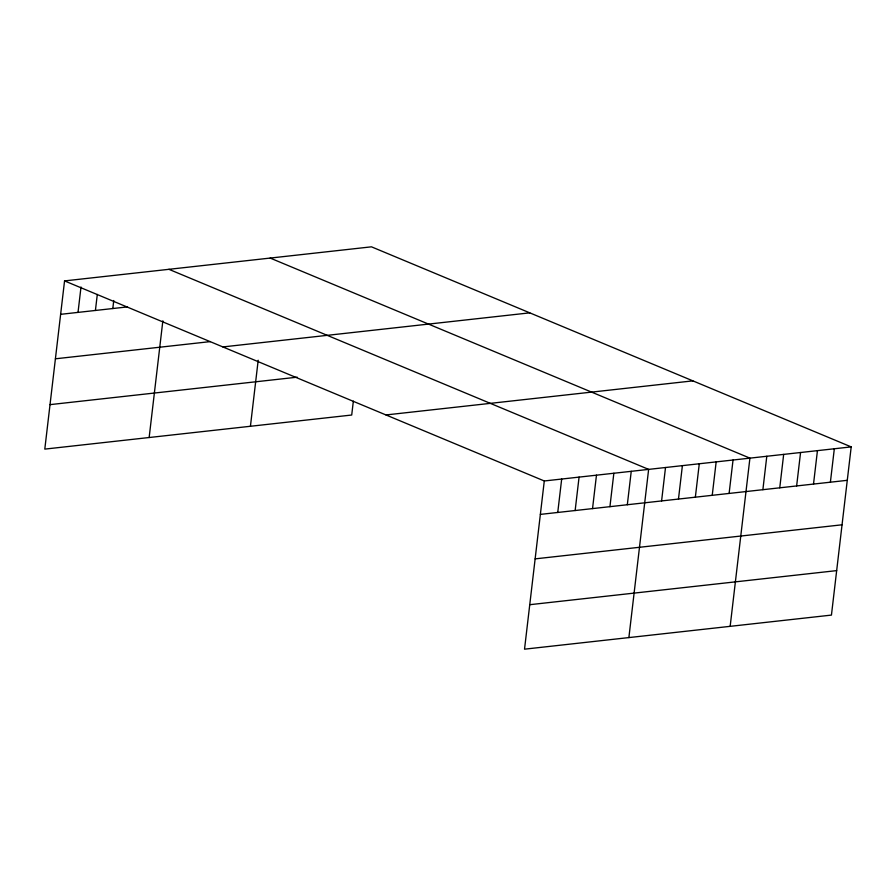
<?xml version="1.0" encoding="UTF-8"?>
<svg xmlns="http://www.w3.org/2000/svg" width="896" height="896" viewBox="0 0 896 896"><rect width="100%" height="100%" fill="white"/><g stroke="black" fill="none" stroke-linecap="round" stroke-linejoin="round"><path stroke-width="1.34" d="M64.557 280.907L544.286 480.973L524.53 649.174L831.443 615.093L851.2 446.891L371.47 246.826L64.557 280.907L44.8 449.109L351.714 415.027L353.349 401.128M78.019 312.402L81.01 287M95.413 310.475L97.306 294.426M112.806 308.538L113.747 300.518M149.15 437.517L162.859 320.813M250.432 426.272L258.194 360.237M557.749 512.467L561.68 479.035M575.142 510.541L579.074 477.109M592.536 508.603L596.467 475.182M609.93 506.677L613.85 473.245M627.323 504.739L631.243 471.318M628.88 637.582L648.637 469.381L168.907 269.315M661.595 500.942L665.515 467.51M678.474 499.061L682.394 465.64M695.352 497.19L699.283 463.758M712.23 495.32L716.162 461.888M729.109 493.438L733.04 460.018M730.162 626.338L749.918 458.136L270.189 258.07M762.877 489.698L766.797 456.266M779.755 487.816L783.675 454.395M796.634 485.946L800.565 452.514M813.512 484.075L817.443 450.643M830.39 482.194L834.322 448.773M60.637 314.328L127.523 306.902M55.406 358.803L210.403 341.6M222.869 346.931L529.782 312.85M50.019 404.634L297.203 377.182M385.974 414.949L692.888 380.867M544.286 480.973L851.2 446.891M540.366 514.394L847.269 480.323M535.136 558.869L842.05 524.798M529.749 604.699L836.662 570.618"/></g></svg>
